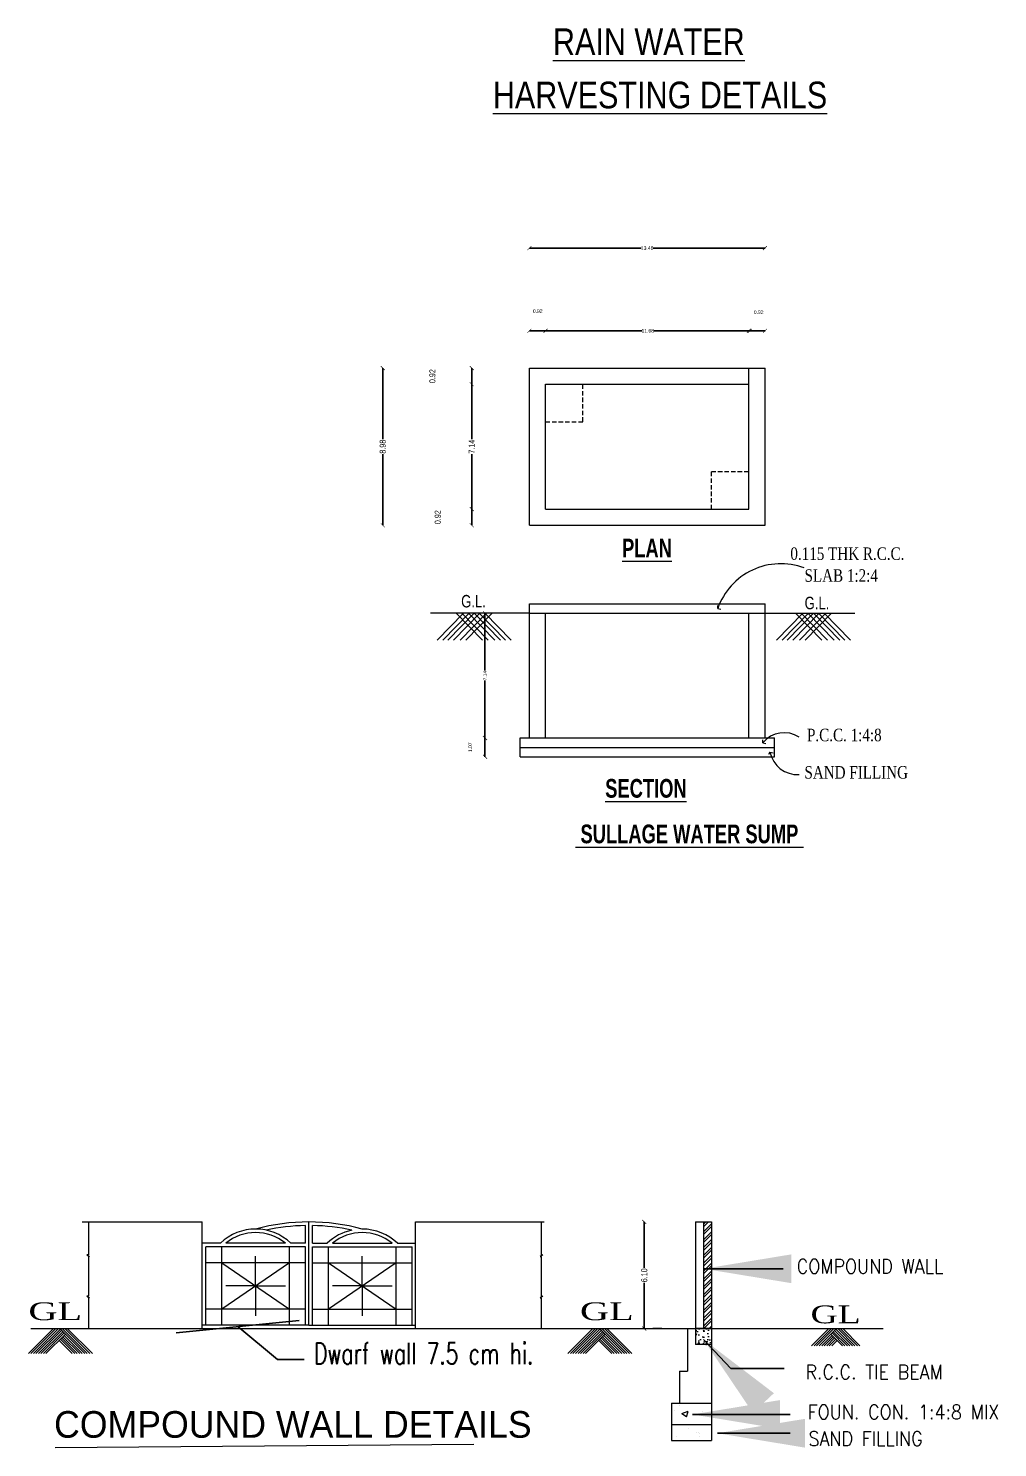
# Model space of a CAD drawing. Header units: metres. Extents: x 43 to 977, y 102 to 459.
# Drawn here: x 186.7 to 242.1, y 225.8 to 306.9 of the extents above; entities that cross this region are included whole.
import ezdxf

# ---------------------------------------------------------------- set-up
doc = ezdxf.new("R2010")
doc.units = ezdxf.units.M
doc.header["$MEASUREMENT"] = 0
doc.header["$PDMODE"] = 3
doc.linetypes.add('SITE PLAN.-1dwg$0$SITE PLAN$0$HIDDEN-1', pattern=[0.375, 0.25, -0.125])
doc.layers.get('0').update_dxf_attribs({"lineweight": 0})
doc.layers.get('Defpoints').update_dxf_attribs({"lineweight": 0})
for name, color, linetype, lineweight in [('6', 6, 'Continuous', 0), ('COL', 7, 'Continuous', 0), ('DOOR', 1, 'Continuous', 0), ('ELEV', 2, 'Continuous', 0), ('SITE PLAN.-1dwg$0$SITE PLAN$0$DIM', 8, 'Continuous', 0), ('SITE PLAN.-1dwg$0$SITE PLAN$0$WALL', 2, 'Continuous', 0), ('SITE PLAN.-1dwg$0$SITE PLAN$0$WIN', 5, 'Continuous', 0), ('TE', 9, 'Continuous', 0), ('TEXT', 130, 'Continuous', 0), ('WALL', 7, 'Continuous', 0)]:
    doc.layers.add(name, color=color, linetype=linetype, lineweight=lineweight)
doc.styles.add('ARIAL NARROW', font='')
doc.styles.add('SITE PLAN.-1dwg$0$SITE PLAN$0$AC', font='times.ttf')
doc.styles.add('SITE PLAN.-1dwg$0$SITE PLAN$0$ANSSERIFBOLD', font='sasb____.pfb')
doc.styles.add('SITE PLAN.-1dwg$0$SITE PLAN$0$ARI', font='arial.ttf', dxfattribs={"width": 0.7, "height": 8})
doc.styles.get("Standard").update_dxf_attribs({"font": 'romans.shx'})
doc.styles.add('style2', font='romantic.ttf')
doc.styles.add('style7', font='ARIALN.TTF', dxfattribs={"height": 9})
doc.styles.add('visa', font='swissc.ttf')
doc.styles.get('ARIAL NARROW').set_extended_font_data('Lydian BT')
doc.dimstyles.new('Copy of S-2', dxfattribs={"dimtxt": 10.5, "dimasz": 5, "dimexe": 2, "dimexo": 50, "dimgap": 5, "dimtad": 0, "dimtoh": 1, "dimdec": 1, "dimzin": 0, "dimdsep": 46, "dimlunit": 4, "dimtxsty": 'ARIAL NARROW', "dimcen": 0.09, "dimdle": 3, "dimse1": 1, "dimse2": 1, "dimclrd": 35, "dimclre": 35, "dimclrt": 5, "dimadec": 0, "dimazin": 0, "dimtfac": 1, "dimtdec": 1, "dimtofl": 0, "dimtmove": 0, "dimatfit": 3, "dimfxl": 0, "dimtolj": 1, "dimtzin": 0, "dimarcsym": 0})
doc.dimstyles.new('Copy of Standard', dxfattribs={"dimtxt": 7, "dimasz": 5, "dimexe": 6, "dimexo": 24, "dimgap": 5, "dimtad": 0, "dimdec": 1, "dimzin": 0, "dimdsep": 46, "dimlunit": 4, "dimtxsty": 'Standard', "dimblk": 'OBLIQUE', "dimcen": 0.09, "dimclrd": 3, "dimclre": 2, "dimclrt": 1, "dimadec": 0, "dimazin": 0, "dimtfac": 1, "dimtdec": 1, "dimtmove": 1, "dimatfit": 3, "dimldrblk": 'OBLIQUE', "dimfxl": 0, "dimtolj": 1, "dimtzin": 0, "dimarcsym": 0})
doc.dimstyles.new('o3', dxfattribs={"dimscale": 0.23, "dimtxt": 0.9, "dimasz": 1, "dimexe": 5, "dimexo": 9, "dimgap": 0.23, "dimtad": 0, "dimzin": 3, "dimdsep": 46, "dimtxsty": 'visa', "dimblk": 'ARCHTICK', "dimcen": 0.09, "dimse1": 1, "dimse2": 1, "dimclrd": 7, "dimclre": 256, "dimclrt": 7, "dimadec": 0, "dimazin": 0, "dimtfac": 0.23, "dimtofl": 0, "dimtmove": 2, "dimatfit": 1, "dimldrblk": 'ARCHTICK', "dimfxl": 0, "dimtolj": 1, "dimtzin": 0, "dimarcsym": 0})

# ---------------------------------------------------------------- blocks, each defined once
blk = doc.blocks.new('_ArchTick')
at = {"color": 0, "const_width": 0.15}
blk.add_lwpolyline([(-0.5, -0.5), (0.5, 0.5)], dxfattribs=at)
blk = doc.blocks.new('*D160')
at = {"layer": 'Defpoints', "color": 0, "lineweight": 30}
for p in [(221.662, 238.657), (221.88, 238.657), (221.662, 232.562)]:
    blk.add_point(p, dxfattribs=at)
at = {"layer": 'WALL', "color": 7, "lineweight": -2}
for p, q in [((221.88, 238.657), (221.88, 236.041)), ((221.88, 232.562), (221.88, 235.178))]:
    blk.add_line(p, q, dxfattribs=at)
at = {"layer": 'WALL', "color": 7, "lineweight": -2, "xscale": 0.23, "yscale": 0.23, "zscale": 0.23}
for p, rotation in [((221.88, 238.657), 90), ((221.88, 232.562), 270)]:
    blk.add_blockref('_ArchTick', p, dxfattribs=dict(at, rotation=rotation))
at = {"layer": 'WALL', "color": 7, "insert": (221.88, 235.609), "char_height": 0.345, "attachment_point": 5, "rotation": 90, "style": 'visa'}
blk.add_mtext('\\A1;6.10', dxfattribs=at)
blk = doc.blocks.new('_Oblique')
at = {"color": 0, "linetype": 'ByBlock', "lineweight": -2}
blk.add_line((-0.5, -0.5), (0.5, 0.5), dxfattribs=at)
blk = doc.blocks.new('*D169')
at = {"layer": 'Defpoints', "color": 0, "lineweight": 30}
for p in [(212.78, 266.313), (214.781, 266.313), (214.781, 265.242)]:
    blk.add_point(p, dxfattribs=at)
at = {"layer": 'WALL', "color": 7, "lineweight": -2}
blk.add_line((212.78, 265.242), (212.78, 266.313), dxfattribs=at)
at = {"layer": 'WALL', "color": 7, "lineweight": -2, "xscale": 0.23, "yscale": 0.23, "zscale": 0.23}
for p, rotation in [((212.78, 266.313), 90), ((212.78, 265.242), 270)]:
    blk.add_blockref('_ArchTick', p, dxfattribs=dict(at, rotation=rotation))
at = {"layer": 'WALL', "color": 7, "insert": (211.937, 265.782), "char_height": 0.207, "attachment_point": 5, "rotation": 90, "style": 'visa'}
blk.add_mtext('\\A1;1.07', dxfattribs=at)
blk = doc.blocks.new('*D170')
at = {"layer": 'Defpoints', "color": 0, "lineweight": 30}
for p in [(212.78, 273.45), (215.317, 273.45), (214.781, 266.313)]:
    blk.add_point(p, dxfattribs=at)
at = {"layer": 'WALL', "color": 7, "lineweight": -2}
for p, q in [((212.78, 273.45), (212.78, 270.162)), ((212.78, 266.313), (212.78, 269.601))]:
    blk.add_line(p, q, dxfattribs=at)
at = {"layer": 'WALL', "color": 7, "lineweight": -2, "xscale": 0.23, "yscale": 0.23, "zscale": 0.23}
for p, rotation in [((212.78, 273.45), 90), ((212.78, 266.313), 270)]:
    blk.add_blockref('_ArchTick', p, dxfattribs=dict(at, rotation=rotation))
at = {"layer": 'WALL', "color": 7, "insert": (212.78, 269.881), "char_height": 0.207, "attachment_point": 5, "rotation": 90, "style": 'visa'}
blk.add_mtext('\\A1;7.14', dxfattribs=at)
blk = doc.blocks.new('*D171')
at = {"layer": 'Defpoints', "color": 0, "lineweight": 30}
for p in [(212.023, 279.392), (213.848, 279.392), (213.848, 278.469)]:
    blk.add_point(p, dxfattribs=at)
at = {"layer": 'WALL', "color": 7, "lineweight": -2}
blk.add_line((212.023, 278.469), (212.023, 279.392), dxfattribs=at)
at = {"layer": 'WALL', "color": 7, "lineweight": -2, "xscale": 0.23, "yscale": 0.23, "zscale": 0.23}
for p, rotation in [((212.023, 279.392), 90), ((212.023, 278.469), 270)]:
    blk.add_blockref('_ArchTick', p, dxfattribs=dict(at, rotation=rotation))
at = {"layer": 'WALL', "color": 7, "insert": (210.08, 278.931), "char_height": 0.345, "attachment_point": 5, "rotation": 90, "style": 'visa'}
blk.add_mtext('\\A1;0.92', dxfattribs=at)
blk = doc.blocks.new('*D172')
at = {"layer": 'Defpoints', "color": 0, "lineweight": 30}
for p in [(212.023, 287.451), (213.848, 287.451), (213.848, 286.529)]:
    blk.add_point(p, dxfattribs=at)
at = {"layer": 'WALL', "color": 7, "lineweight": -2}
blk.add_line((212.023, 286.529), (212.023, 287.451), dxfattribs=at)
at = {"layer": 'WALL', "color": 7, "lineweight": -2, "xscale": 0.23, "yscale": 0.23, "zscale": 0.23}
for p, rotation in [((212.023, 287.451), 90), ((212.023, 286.529), 270)]:
    blk.add_blockref('_ArchTick', p, dxfattribs=dict(at, rotation=rotation))
at = {"layer": 'WALL', "color": 7, "insert": (209.776, 286.99), "char_height": 0.345, "attachment_point": 5, "rotation": 90, "style": 'visa'}
blk.add_mtext('\\A1;0.92', dxfattribs=at)
blk = doc.blocks.new('*D173')
at = {"layer": 'Defpoints', "color": 0, "lineweight": 30}
for p in [(216.239, 289.582), (215.317, 288.049), (216.239, 288.049)]:
    blk.add_point(p, dxfattribs=at)
at = {"layer": 'WALL', "color": 7, "lineweight": -2}
blk.add_line((215.317, 289.582), (216.239, 289.582), dxfattribs=at)
at = {"layer": 'WALL', "color": 7, "lineweight": -2, "xscale": 0.23, "yscale": 0.23, "zscale": 0.23, "rotation": 180}
blk.add_blockref('_ArchTick', (215.317, 289.582), dxfattribs=at)
at = {"layer": 'WALL', "color": 7, "lineweight": -2, "xscale": 0.23, "yscale": 0.23, "zscale": 0.23}
blk.add_blockref('_ArchTick', (216.239, 289.582), dxfattribs=at)
at = {"layer": 'WALL', "color": 7, "insert": (215.792, 290.707), "char_height": 0.207, "attachment_point": 5, "style": 'visa'}
blk.add_mtext('\\A1;0.92', dxfattribs=at)
blk = doc.blocks.new('*D190')
at = {"layer": 'Defpoints', "color": 0, "lineweight": 30}
for p in [(228.78, 289.582), (227.858, 288.049), (228.78, 288.049)]:
    blk.add_point(p, dxfattribs=at)
at = {"layer": 'WALL', "color": 7, "lineweight": -2}
blk.add_line((227.858, 289.582), (228.78, 289.582), dxfattribs=at)
at = {"layer": 'WALL', "color": 7, "lineweight": -2, "xscale": 0.23, "yscale": 0.23, "zscale": 0.23, "rotation": 180}
blk.add_blockref('_ArchTick', (227.858, 289.582), dxfattribs=at)
at = {"layer": 'WALL', "color": 7, "lineweight": -2, "xscale": 0.23, "yscale": 0.23, "zscale": 0.23}
blk.add_blockref('_ArchTick', (228.78, 289.582), dxfattribs=at)
at = {"layer": 'WALL', "color": 7, "insert": (228.417, 290.644), "char_height": 0.207, "attachment_point": 5, "style": 'visa'}
blk.add_mtext('\\A1;0.92', dxfattribs=at)
blk = doc.blocks.new('*D191')
at = {"layer": 'Defpoints', "color": 0, "lineweight": 30}
for p in [(228.78, 294.311), (215.317, 289.874), (228.78, 289.874)]:
    blk.add_point(p, dxfattribs=at)
at = {"layer": 'WALL', "color": 7, "lineweight": -2}
for p, q in [((215.317, 294.311), (221.703, 294.311)), ((228.78, 294.311), (222.394, 294.311))]:
    blk.add_line(p, q, dxfattribs=at)
at = {"layer": 'WALL', "color": 7, "lineweight": -2, "xscale": 0.23, "yscale": 0.23, "zscale": 0.23, "rotation": 180}
blk.add_blockref('_ArchTick', (215.317, 294.311), dxfattribs=at)
at = {"layer": 'WALL', "color": 7, "lineweight": -2, "xscale": 0.23, "yscale": 0.23, "zscale": 0.23}
blk.add_blockref('_ArchTick', (228.78, 294.311), dxfattribs=at)
at = {"layer": 'WALL', "color": 7, "insert": (222.048, 294.311), "char_height": 0.207, "attachment_point": 5, "style": 'visa'}
blk.add_mtext('\\A1;13.46', dxfattribs=at)
blk = doc.blocks.new('*D192')
at = {"layer": 'Defpoints', "color": 0, "lineweight": 30}
for p in [(227.921, 289.582), (216.239, 287.228), (227.921, 287.228)]:
    blk.add_point(p, dxfattribs=at)
at = {"layer": 'WALL', "color": 7, "lineweight": -2}
for p, q in [((216.239, 289.582), (221.735, 289.582)), ((227.921, 289.582), (222.425, 289.582))]:
    blk.add_line(p, q, dxfattribs=at)
at = {"layer": 'WALL', "color": 7, "lineweight": -2, "xscale": 0.23, "yscale": 0.23, "zscale": 0.23, "rotation": 180}
blk.add_blockref('_ArchTick', (216.239, 289.582), dxfattribs=at)
at = {"layer": 'WALL', "color": 7, "lineweight": -2, "xscale": 0.23, "yscale": 0.23, "zscale": 0.23}
blk.add_blockref('_ArchTick', (227.921, 289.582), dxfattribs=at)
at = {"layer": 'WALL', "color": 7, "insert": (222.08, 289.582), "char_height": 0.207, "attachment_point": 5, "style": 'visa'}
blk.add_mtext('\\A1;11.68', dxfattribs=at)
blk = doc.blocks.new('*D193')
at = {"layer": 'Defpoints', "color": 0, "lineweight": 30}
for p in [(212.023, 286.529), (216.239, 286.529), (216.239, 279.392)]:
    blk.add_point(p, dxfattribs=at)
at = {"layer": 'WALL', "color": 7, "lineweight": -2}
for p, q in [((212.023, 286.529), (212.023, 283.393)), ((212.023, 279.392), (212.023, 282.528))]:
    blk.add_line(p, q, dxfattribs=at)
at = {"layer": 'WALL', "color": 7, "lineweight": -2, "xscale": 0.23, "yscale": 0.23, "zscale": 0.23}
for p, rotation in [((212.023, 286.529), 90), ((212.023, 279.392), 270)]:
    blk.add_blockref('_ArchTick', p, dxfattribs=dict(at, rotation=rotation))
at = {"layer": 'WALL', "color": 7, "insert": (212.023, 282.96), "char_height": 0.345, "attachment_point": 5, "rotation": 90, "style": 'visa'}
blk.add_mtext('\\A1;7.14', dxfattribs=at)
blk = doc.blocks.new('*D194')
at = {"layer": 'Defpoints', "color": 0, "lineweight": 30}
for p in [(206.94, 287.451), (215.317, 287.451), (215.317, 278.469)]:
    blk.add_point(p, dxfattribs=at)
at = {"layer": 'WALL', "color": 7, "lineweight": -2}
for p, q in [((206.94, 287.451), (206.94, 283.392)), ((206.94, 278.469), (206.94, 282.528))]:
    blk.add_line(p, q, dxfattribs=at)
at = {"layer": 'WALL', "color": 7, "lineweight": -2, "xscale": 0.23, "yscale": 0.23, "zscale": 0.23}
for p, rotation in [((206.94, 287.451), 90), ((206.94, 278.469), 270)]:
    blk.add_blockref('_ArchTick', p, dxfattribs=dict(at, rotation=rotation))
at = {"layer": 'WALL', "color": 7, "insert": (206.94, 282.96), "char_height": 0.345, "attachment_point": 5, "rotation": 90, "style": 'visa'}
blk.add_mtext('\\A1;8.98', dxfattribs=at)

msp = doc.modelspace()

# ---------------------------------------------------------------- hatches: boundary and pattern name
at = {"layer": 'COL', "linetype": 'Continuous', "ltscale": 20}
h = msp.add_hatch(dxfattribs=at)
h.set_pattern_fill('AR-CONC', color=256, scale=0.101585, style=0)
h.set_pattern_definition([(50, (-7604.373, 764.8077), (0.72862675, -0.06374658), [0.07618854, -0.83807394]), (355, (-7604.373, 764.8077), (-0.140950154, 0.76411227), [0.06095083, -0.67045915]), (100.4514, (-7604.3123, 764.8024), (0.587677136, 0.70036523), [0.064750294, -0.71225325]), (46.1842, (-7604.373, 765.0109), (1.08415383, -0.16814203), [0.11428281, -1.25711091]), (96.6356, (-7604.2827, 764.9968), (0.94947449, 0.98955491), [0.09712544, -1.0683797]), (351.1842, (-7604.373, 765.0109), (0.94947372, 0.98955565), [0.09142625, -1.00568873]), (21, (-7604.27143, 764.96006), (0.606366358, -0.408999273), [0.07618854, -0.83807394]), (326, (-7604.2714, 764.9601), (0.2471712, 0.73664164), [0.06095083, -0.67045915]), (71.4514, (-7604.2209, 764.926), (0.853537805, 0.3276417), [0.064750294, -0.71225325]), (37.5, (-7604.37302, 764.8077), (0.012352555, 0.338169289), [0, -0.662332374, 0, -0.680617624, 0, -0.67299877]), (7.5, (-7604.373, 764.8077), (0.267238453, 0.400662033), [0, -0.38805363, 0, -0.647094666, 0, -0.256501418]), (327.5, (-7604.59955, 764.8077), (0.542282027, -0.022912303), [0, -0.2539618, 0, -0.792360816, 0, -1.051401852]), (317.5, (-7604.70113, 764.8077), (0.592428037, 0.101691366), [0, -0.33015034, 0, -0.52620885, 0, -0.746647692])])
h.paths.add_polyline_path([(225.72915, 232.56191), (224.81488, 232.56191), (224.81488, 231.64765), (225.72915, 231.64765)])
at = {"layer": 'WALL', "linetype": 'Continuous', "ltscale": 20}
h = msp.add_hatch(dxfattribs=at)
h.set_pattern_fill('STEEL', color=256, scale=2.539618, style=0)
h.set_pattern_definition([(45, (-262.03424, -1876.80117), (-0.22447264, 0.22447264), []), (45, (-262.03424, -1876.64245), (-0.22447264, 0.22447264), [])])
h.paths.add_polyline_path([(225.72915, 238.657), (225.27202, 238.657), (225.27202, 232.56191), (225.72915, 232.56191)])

# ---------------------------------------------------------------- linework, layer by layer
at = {"layer": 'COL', "color": 1, "linetype": 'Continuous', "ltscale": 20}
for p, q in [((189.76639, 238.657), (196.62657, 238.657)), ((190.13344, 238.657), (190.13344, 236.78714)), ((196.62657, 232.56191), (196.62657, 238.657)), ((202.51849, 237.43798), (202.51849, 238.45202)), ((202.72166, 232.76508), (202.72166, 238.657)), ((202.92483, 237.43798), (202.92483, 238.45202)), ((208.81674, 238.657), (216.16121, 238.657)), ((208.81674, 232.56191), (208.81674, 238.657)), ((215.99004, 238.657), (215.99004, 236.78714)), ((197.66028, 237.43798), (196.62657, 237.43798)), ((202.51849, 237.23481), (196.82974, 237.23481)), ((196.82974, 232.76508), (196.82974, 237.23481)), ((197.74401, 232.76508), (197.74401, 237.23481)), ((201.38228, 237.43798), (197.96595, 237.43798)), ((201.60423, 232.76508), (201.60423, 237.23481)), ((202.51849, 237.43798), (201.68795, 237.43798)), ((202.51849, 232.76508), (202.51849, 237.23481)), ((202.72166, 232.76508), (202.72166, 237.43798)), ((202.72166, 232.76508), (202.72166, 237.43798)), ((202.92483, 237.43798), (203.75536, 237.43798)), ((202.92483, 232.76508), (202.92483, 237.23481)), ((202.92483, 237.23481), (208.61357, 237.23481)), ((203.83909, 232.76508), (203.83909, 237.23481)), ((204.06104, 237.43798), (207.47736, 237.43798)), ((207.69931, 232.76508), (207.69931, 237.23481)), ((207.78304, 237.43798), (208.81674, 237.43798)), ((208.61357, 232.76508), (208.61357, 237.23481)), ((190.13344, 236.78714), (190.03919, 236.78714)), ((190.03919, 236.78714), (190.19194, 236.68326)), ((190.19194, 236.68326), (190.13344, 236.68326)), ((190.13344, 236.68326), (190.13344, 236.23852)), ((190.13344, 236.28837), (190.13344, 234.41851)), ((202.51849, 236.32055), (196.82974, 236.32055)), ((201.60423, 236.32055), (197.74401, 233.67934)), ((197.74401, 236.32055), (201.60423, 233.67934)), ((199.67412, 234.99995), (199.67412, 236.70323)), ((202.92483, 236.32055), (208.61357, 236.32055)), ((203.83909, 236.32055), (207.69931, 233.67934)), ((207.69931, 236.32055), (203.83909, 233.67934)), ((205.7692, 234.99995), (205.7692, 236.70323)), ((216.08429, 236.78714), (215.93154, 236.68326)), ((215.93154, 236.68326), (215.99004, 236.68326)), ((215.99004, 236.78714), (216.08429, 236.78714)), ((215.99004, 236.68326), (215.99004, 236.23852)), ((215.99004, 236.28837), (215.99004, 234.41851)), ((190.03919, 234.41851), (190.19194, 234.31463)), ((190.13344, 234.41851), (190.03919, 234.41851)), ((199.67412, 234.99995), (197.97083, 234.99995)), ((199.67412, 234.99995), (201.3774, 234.99995)), ((199.67412, 234.99995), (199.67412, 233.29666)), ((205.7692, 234.99995), (204.06591, 234.99995)), ((205.7692, 234.99995), (205.7692, 233.29666)), ((205.7692, 234.99995), (207.47249, 234.99995)), ((216.08429, 234.41851), (215.93154, 234.31463)), ((215.99004, 234.41851), (216.08429, 234.41851)), ((190.13344, 234.31463), (190.13344, 232.56191)), ((190.19194, 234.31463), (190.13344, 234.31463)), ((202.51849, 233.67934), (196.82974, 233.67934)), ((202.92483, 233.67934), (208.61357, 233.67934)), ((215.93154, 234.31463), (215.99004, 234.31463)), ((215.99004, 234.31463), (215.99004, 232.56191)), ((202.72166, 232.76508), (196.62657, 232.76508)), ((202.72166, 232.76508), (208.81674, 232.76508)), ((223.73008, 226.37771), (223.73008, 226.37771)), ((224.38489, 226.88017), (224.38489, 226.88017)), ((224.85444, 226.60674), (224.85444, 226.60674)), ((224.9646, 226.62569), (224.9646, 226.62569)), ((225.02939, 226.37148), (225.02939, 226.37148)), ((225.05822, 226.5399), (225.05822, 226.5399)), ((225.71443, 226.89713), (225.71443, 226.89713))]:
    msp.add_line(p, q, dxfattribs=at)
at = {"layer": 'COL', "linetype": 'Continuous', "ltscale": 20}
for p, q in [((225.27202, 238.657), (225.27202, 232.56191)), ((225.27202, 238.657), (225.72915, 238.657)), ((225.72915, 238.657), (225.72915, 232.56191)), ((186.83894, 232.56191), (217.97339, 232.56191)), ((189.73899, 232.56191), (218.8468, 232.56191)), ((218.18016, 232.56191), (235.53563, 232.56191)), ((224.81488, 232.56191), (224.81488, 231.64765)), ((225.72915, 232.56191), (225.72915, 231.64765)), ((225.72915, 231.64765), (224.81488, 231.64765))]:
    msp.add_line(p, q, dxfattribs=at)
at = {"layer": 'COL'}
for p, q in [((223.89318, 228.17845), (223.89318, 228.17845)), ((223.60892, 227.87882), (223.60892, 227.87882)), ((224.03603, 227.70535), (224.39167, 227.84187)), ((224.03604, 227.70535), (224.28869, 227.53493)), ((224.18961, 227.76426), (224.18961, 227.76426)), ((224.21052, 227.552), (224.21052, 227.552)), ((224.28743, 227.52744), (224.39042, 227.83437)), ((225.22583, 227.8526), (225.22583, 227.8526))]:
    msp.add_line(p, q, dxfattribs=at)
at = {"layer": 'COL', "color": 1, "linetype": 'Continuous', "ltscale": 20}
for centre, radius, start, end in [((202.72166, 227.02555), 11.63145, 74.8107133, 105.1892867), ((202.72166, 227.02555), 11.42828, 91.0186453, 102.3751296), ((202.72166, 227.02555), 11.42828, 77.6248704, 88.9813547), ((199.67412, 235.34914), 2.90151, 46.0472545, 133.9527455), ((199.67412, 235.34914), 2.69834, 50.7251038, 129.2748962), ((205.7692, 235.34914), 2.90151, 101.9005426, 133.9527455), ((205.7692, 235.34914), 2.69834, 50.7251038, 129.2748962), ((205.7692, 235.34914), 2.90151, 46.0472545, 90)]:
    msp.add_arc(centre, radius, start, end, dxfattribs=at)
at = {"layer": 'ELEV', "linetype": 'Continuous'}
for p, q in [((186.69232, 231.13321), (188.12102, 232.56191)), ((186.83598, 231.13321), (188.26469, 232.56191)), ((186.97964, 231.13321), (188.40835, 232.56191)), ((187.1233, 231.13321), (188.51908, 232.52899)), ((187.26697, 231.13321), (188.59091, 232.45715)), ((187.41063, 231.13321), (188.66275, 232.38532)), ((187.55429, 231.13321), (188.73458, 232.31349)), ((187.69795, 231.13321), (188.80641, 232.24166)), ((189.91486, 231.13321), (188.48616, 232.56191)), ((189.34021, 231.13321), (188.51908, 231.95434)), ((189.48388, 231.13321), (188.59091, 232.02617)), ((190.05853, 231.13321), (188.62982, 232.56191)), ((189.62754, 231.13321), (188.66275, 232.098)), ((189.7712, 231.13321), (188.73458, 232.16983)), ((190.20219, 231.13321), (188.77348, 232.56191)), ((190.34585, 231.13321), (188.91714, 232.56191)), ((217.52063, 231.13321), (218.94933, 232.56191)), ((217.66429, 231.13321), (219.093, 232.56191)), ((217.80795, 231.13321), (219.23666, 232.56191)), ((217.95161, 231.13321), (219.34739, 232.52899)), ((218.09528, 231.13321), (219.41923, 232.45715)), ((218.23894, 231.13321), (219.49106, 232.38532)), ((218.3826, 231.13321), (219.56289, 232.31349)), ((218.52626, 231.13321), (219.63472, 232.24166)), ((220.74317, 231.13321), (219.31447, 232.56191)), ((220.16852, 231.13321), (219.34739, 231.95434)), ((220.31219, 231.13321), (219.41923, 232.02617)), ((220.88684, 231.13321), (219.45813, 232.56191)), ((220.45585, 231.13321), (219.49106, 232.098)), ((220.59951, 231.13321), (219.56289, 232.16983)), ((221.0305, 231.13321), (219.60179, 232.56191)), ((221.17416, 231.13321), (219.74545, 232.56191)), ((189.19655, 231.13321), (188.44725, 231.8825)), ((220.02486, 231.13321), (219.27556, 231.8825)), ((188.22611, 225.77193), (212.14674, 225.95512))]:
    msp.add_line(p, q, dxfattribs=at)
at = {"layer": 'ELEV', "color": 1, "linetype": 'Continuous'}
for p, q in [((231.44358, 231.57928), (232.42621, 232.56191)), ((231.58724, 231.57928), (232.56987, 232.56191)), ((231.7309, 231.57928), (232.71353, 232.56191)), ((231.87457, 231.57928), (232.85719, 232.56191)), ((232.01823, 231.57928), (232.60877, 232.16983)), ((232.16189, 231.57928), (232.6806, 232.098)), ((232.30555, 231.57928), (232.75243, 232.02617)), ((232.44922, 231.57928), (232.82427, 231.95434)), ((233.19932, 231.57928), (232.53694, 232.24166)), ((233.34298, 231.57928), (232.60877, 232.31349)), ((233.48664, 231.57928), (232.6806, 232.38532)), ((233.6303, 231.57928), (232.75243, 232.45715)), ((233.77397, 231.57928), (232.82427, 232.52899)), ((233.91763, 231.57928), (232.935, 232.56191)), ((234.06129, 231.57928), (233.07866, 232.56191)), ((234.20495, 231.57928), (233.22233, 232.56191)), ((232.59288, 231.57928), (232.8961, 231.8825))]:
    msp.add_line(p, q, dxfattribs=at)
at = {"layer": 'SITE PLAN.-1dwg$0$SITE PLAN$0$DIM'}
for p, q in [((227.85778, 286.52889), (227.85778, 287.45126)), ((215.31653, 273.44995), (209.66773, 273.44995)), ((211.55561, 273.44995), (210.05347, 271.90258)), ((211.87152, 273.44995), (210.36937, 271.90258)), ((212.16312, 273.44995), (210.66098, 271.90258)), ((212.47903, 273.44995), (210.97688, 271.90258)), ((211.14251, 273.44995), (212.64465, 271.90258)), ((212.86783, 273.44995), (211.36569, 271.90258)), ((211.45841, 273.44995), (212.96056, 271.90258)), ((213.18374, 273.44995), (211.68159, 271.90258)), ((211.84722, 273.44995), (213.34936, 271.90258)), ((212.16312, 273.44995), (213.66527, 271.90258)), ((212.45472, 273.44995), (213.95687, 271.90258))]:
    msp.add_line(p, q, dxfattribs=at)
at = {"layer": 'SITE PLAN.-1dwg$0$SITE PLAN$0$WALL', "color": 2}
for p, q in [((215.31653, 278.46932), (215.31653, 287.45126)), ((215.31653, 287.45126), (228.78014, 287.45126)), ((228.78014, 278.46932), (228.78014, 287.45126)), ((216.2389, 279.39168), (216.2389, 286.52889)), ((216.2389, 286.52889), (227.85778, 286.52889)), ((227.85778, 279.39168), (227.85778, 286.52889)), ((216.2389, 279.39168), (227.85778, 279.39168)), ((215.31653, 278.46932), (228.78014, 278.46932))]:
    msp.add_line(p, q, dxfattribs=at)
at = {"layer": 'SITE PLAN.-1dwg$0$SITE PLAN$0$WALL', "color": 7}
for p, q in [((215.31653, 273.98524), (228.78014, 273.98524)), ((215.31653, 273.44995), (215.31653, 273.98524)), ((215.31653, 273.44995), (228.78014, 273.44995)), ((228.78014, 273.44995), (228.78014, 273.98524))]:
    msp.add_line(p, q, dxfattribs=at)
at = {"layer": 'SITE PLAN.-1dwg$0$SITE PLAN$0$WALL'}
for p, q in [((215.31653, 266.31274), (215.31653, 273.44995)), ((216.2389, 266.31274), (216.2389, 273.44995)), ((227.85778, 266.31274), (227.85778, 273.44995)), ((228.78014, 266.31274), (228.78014, 273.44995)), ((214.78124, 266.31274), (229.31543, 266.31274)), ((214.78124, 265.24216), (214.78124, 266.31274)), ((229.31543, 265.24216), (229.31543, 266.31274)), ((214.78124, 265.24216), (229.31543, 265.24216))]:
    msp.add_line(p, q, dxfattribs=at)
at = {"layer": 'SITE PLAN.-1dwg$0$SITE PLAN$0$WIN', "linetype": 'SITE PLAN.-1dwg$0$SITE PLAN$0$HIDDEN-1'}
for p, q in [((218.38006, 284.38773), (218.38006, 286.52889)), ((216.2389, 284.38773), (218.38006, 284.38773)), ((225.71661, 279.39168), (225.71661, 281.53285)), ((225.71661, 281.53285), (227.85778, 281.53285))]:
    msp.add_line(p, q, dxfattribs=at)
at = {"layer": 'SITE PLAN.-1dwg$0$SITE PLAN$0$WIN'}
for p, q in [((212.77063, 273.44995), (214.27278, 271.90258)), ((226.08053, 273.71494), (226.08041, 273.87921)), ((226.08053, 273.71494), (226.25714, 273.66963)), ((228.78014, 273.44995), (233.91061, 273.44995)), ((230.94272, 273.44995), (229.44058, 271.90258)), ((231.25863, 273.44995), (229.75648, 271.90258)), ((231.55023, 273.44995), (230.04808, 271.90258)), ((231.86614, 273.44995), (230.36399, 271.90258)), ((230.52961, 273.44995), (232.03176, 271.90258)), ((232.25494, 273.44995), (230.75279, 271.90258)), ((230.84552, 273.44995), (232.34767, 271.90258)), ((232.57085, 273.44995), (231.0687, 271.90258)), ((231.23432, 273.44995), (232.73647, 271.90258)), ((231.55023, 273.44995), (233.05238, 271.90258)), ((231.84183, 273.44995), (233.34398, 271.90258)), ((232.15774, 273.44995), (233.65988, 271.90258)), ((228.65127, 266.04333), (228.65116, 266.20759)), ((228.65127, 266.04333), (228.82788, 265.99801)), ((214.78124, 265.77745), (229.31543, 265.77745)), ((229.06416, 265.50965), (228.98469, 265.36589)), ((229.06416, 265.50965), (229.24068, 265.46399))]:
    msp.add_line(p, q, dxfattribs=at)
for centre, start, end in [((229.87165, 265.01918), 57.5106363, 139.9963893), ((230.62747, 265.81666), 191.1106171, 273.5963701)]:
    msp.add_arc(centre, 1.59317, start, end, dxfattribs=at)
at = {"layer": 'TE', "color": 22, "ltscale": 20}
msp.add_arc((229.67702, 272.46104), 3.80881, 69.4692957, 160.7791994, dxfattribs=at)
at = {"layer": 'WALL'}
for p, q in [((224.81488, 238.657), (224.81488, 232.56191)), ((224.81488, 238.657), (225.27202, 238.657)), ((224.35775, 232.56191), (224.35775, 230.12388)), ((225.72915, 232.56191), (224.81488, 232.56191)), ((225.72915, 231.64765), (225.72915, 226.16208)), ((223.90062, 230.12388), (223.90062, 228.29535)), ((223.90062, 230.12388), (224.35775, 230.12388)), ((223.44349, 228.29535), (223.44349, 226.16208)), ((223.44349, 228.29535), (225.72915, 228.29535)), ((223.44349, 227.07634), (225.72915, 227.07634)), ((223.44349, 226.16208), (225.72915, 226.16208))]:
    msp.add_line(p, q, dxfattribs=at)
at = {"layer": 'WALL', "color": 6, "linetype": 'Continuous', "ltscale": 20}
msp.add_line((222.88091, 232.56191), (222.3704, 232.56191), dxfattribs=at)

# ---------------------------------------------------------------- texts
at = {"color": 4, "width": 0.7}
msp.add_text('Dwarf wall 7.5 cm hi.', height=1.2190166, dxfattribs=at).set_placement((203.00045, 230.53011))
at = {"layer": '6', "style": 'style7'}
for s, p in [('%%URAIN WATER', (216.66523, 305.33981)), ('%%URAIN WATER', (216.66523, 305.33981)), ('%%URAIN WATER', (216.66523, 305.33981)), ('%%URAIN WATER', (216.66523, 305.33981)), ('%%URAIN WATER', (216.66523, 305.33981)), ('%%URAIN WATER', (216.66523, 305.33981)), ('%%URAIN WATER', (216.66523, 305.33981)), ('%%URAIN WATER', (216.66523, 305.33981)), ('%%UHARVESTING DETAILS', (213.22938, 302.29543)), ('%%UHARVESTING DETAILS', (213.22938, 302.29543)), ('%%UHARVESTING DETAILS', (213.22938, 302.29543)), ('%%UHARVESTING DETAILS', (213.22938, 302.29543)), ('%%UHARVESTING DETAILS', (213.22938, 302.29543)), ('%%UHARVESTING DETAILS', (213.22938, 302.29543)), ('%%UHARVESTING DETAILS', (213.22938, 302.29543)), ('%%UHARVESTING DETAILS', (213.22938, 302.29543))]:
    msp.add_text(s, height=1.5237708, dxfattribs=at).set_placement(p)
at = {"layer": 'SITE PLAN.-1dwg$0$SITE PLAN$0$DIM', "style": 'SITE PLAN.-1dwg$0$SITE PLAN$0$ARI', "width": 0.75}
for p in [(211.41955, 273.77403), (231.04308, 273.6703)]:
    msp.add_text('G.L.', height=0.713721, dxfattribs=at).set_placement(p)
at = {"layer": 'SITE PLAN.-1dwg$0$SITE PLAN$0$WIN'}
for s, height, style, width, p in [('%%UPLAN', 1.070581, 'SITE PLAN.-1dwg$0$SITE PLAN$0$ANSSERIFBOLD', 0.7, (220.61006, 276.63026)), ('0.115 THK R.C.C.', 0.713721, 'SITE PLAN.-1dwg$0$SITE PLAN$0$AC', 0.8, (230.2286, 276.49109)), ('SLAB 1:2:4', 0.713721, 'SITE PLAN.-1dwg$0$SITE PLAN$0$AC', 0.8, (231.03745, 275.24159)), ('P.C.C. 1:4:8', 0.713721, 'SITE PLAN.-1dwg$0$SITE PLAN$0$AC', 0.8, (231.17846, 266.1284)), ('SAND FILLING', 0.713721, 'SITE PLAN.-1dwg$0$SITE PLAN$0$AC', 0.8, (231.0333, 263.99202)), ('%%USECTION', 1.070581, 'SITE PLAN.-1dwg$0$SITE PLAN$0$ANSSERIFBOLD', 0.7, (219.64995, 262.90193)), ('%%U SULLAGE WATER SUMP ', 1.0705815, 'SITE PLAN.-1dwg$0$SITE PLAN$0$ANSSERIFBOLD', 0.7, (217.9471, 260.29703))]:
    msp.add_text(s, height=height, dxfattribs=dict(at, style=style, width=width)).set_placement(p)
at = {"layer": 'TEXT', "width": 0.9}
for s, p in [('COMPOUND WALL', (230.59238, 235.71446)), (' R.C.C. TIE BEAM', (230.59238, 229.6718)), ('FOUN. CON. 1:4:8 MIX', (231.22364, 227.38881)), ('SAND FILLING', (231.26717, 225.86916))]:
    msp.add_text(s, height=0.8126778, dxfattribs=at).set_placement(p)
at = {"layer": 'TEXT', "style": 'style2'}
for width, p in [(1.5, (186.69263, 233.04524)), (1.5, (218.20825, 233.04524)), (1.4, (231.38175, 232.86741))]:
    msp.add_text('GL', height=1.015847, dxfattribs=dict(at, width=width)).set_placement(p)
at = {"layer": 'TEXT', "style": 'ARIAL NARROW'}
msp.add_text('COMPOUND WALL DETAILS', height=1.5237708, dxfattribs=at).set_placement((188.15851, 226.32526))

# ---------------------------------------------------------------- dimensions: what is measured, and where the dimension line sits
at = {"layer": 'WALL'}
for base, p1, p2, picture, middle in [((228.78014, 294.31106), (215.31653, 289.87386), (228.78014, 289.87386), '*D191', (222.04834, 294.31106)), ((227.92127, 289.58228), (216.2389, 287.22817), (227.92127, 287.22817), '*D192', (222.08008, 289.58228))]:
    dim = msp.add_linear_dim(base=base, p1=p1, p2=p2, dimstyle='o3', override={"dimpost": '\\X'}, dxfattribs=at)
    dim.commit()
    dim.dimension.update_dxf_attribs({"geometry": picture, "text_midpoint": middle})
for base, p1, p2, picture, middle in [((216.2389, 289.58228), (215.31653, 288.04895), (216.2389, 288.04895), '*D173', (215.79201, 290.7072)), ((228.78014, 289.58228), (227.85778, 288.04895), (228.78014, 288.04895), '*D190', (228.41684, 290.64424))]:
    dim = msp.add_linear_dim(base=base, p1=p1, p2=p2, dimstyle='o3', override={"dimpost": '\\X'}, dxfattribs=at)
    dim.commit()
    dim.dimension.update_dxf_attribs({"geometry": picture, "text_midpoint": middle, "dimtype": 160})
for base, p1, p2, override, picture, middle in [((206.94003, 287.45126), (215.31653, 278.46932), (215.31653, 287.45126), {"dimtxt": 1.5, "dimpost": '\\X'}, '*D194', (206.94003, 282.96029)), ((212.02266, 287.45126), (213.84824, 286.52889), (213.84824, 287.45126), {"dimtxt": 1.5, "dimpost": '\\X'}, '*D172', (209.77624, 286.99007)), ((212.02266, 279.39168), (213.84824, 278.46932), (213.84824, 279.39168), {"dimtxt": 1.5, "dimpost": '\\X'}, '*D171', (210.08016, 278.9305)), ((212.78023, 266.31274), (214.78124, 265.24216), (214.78124, 266.31274), {"dimpost": '\\X'}, '*D169', (211.93726, 265.78236))]:
    dim = msp.add_linear_dim(base=base, p1=p1, p2=p2, angle=90, dimstyle='o3', override=override, dxfattribs=at)
    dim.commit()
    dim.dimension.update_dxf_attribs({"geometry": picture, "text_midpoint": middle, "dimtype": 160})
for base, p1, p2, override, picture, middle in [((212.02266, 286.52889), (216.2389, 279.39168), (216.2389, 286.52889), {"dimtxt": 1.5, "dimpost": '\\X'}, '*D193', (212.02266, 282.96029)), ((212.78023, 273.44995), (214.78124, 266.31274), (215.31653, 273.44995), {"dimpost": '\\X'}, '*D170', (212.78023, 269.88134)), ((221.88017, 238.657), (221.6618, 232.56191), (221.6618, 238.657), {"dimtxt": 1.5, "dimpost": '\\X'}, '*D160', (221.88017, 235.60945))]:
    dim = msp.add_linear_dim(base=base, p1=p1, p2=p2, angle=90, dimstyle='o3', override=override, dxfattribs=at)
    dim.commit()
    dim.dimension.update_dxf_attribs({"geometry": picture, "text_midpoint": middle})

# ---------------------------------------------------------------- leaders
at = {"layer": 'DOOR'}
for points in [[(225.28145, 235.98224), (229.81442, 235.98224)], [(225.26016, 231.9469), (226.82523, 230.2858), (229.87823, 230.2858)], [(224.64189, 227.65659), (230.21862, 227.65659)], [(226.05802, 226.58379), (230.21862, 226.58379)]]:
    msp.add_leader(points, dimstyle='Copy of S-2', override={"dimgap": 5, "dimtad": 0}, dxfattribs=at)
at = {"layer": 'WALL', "linetype": 'Continuous'}
msp.add_leader([(198.64964, 232.67714), (200.93253, 230.80397), (202.45051, 230.80397)], dimstyle='Copy of Standard', dxfattribs=at)

doc.saveas('drawing.dxf')
